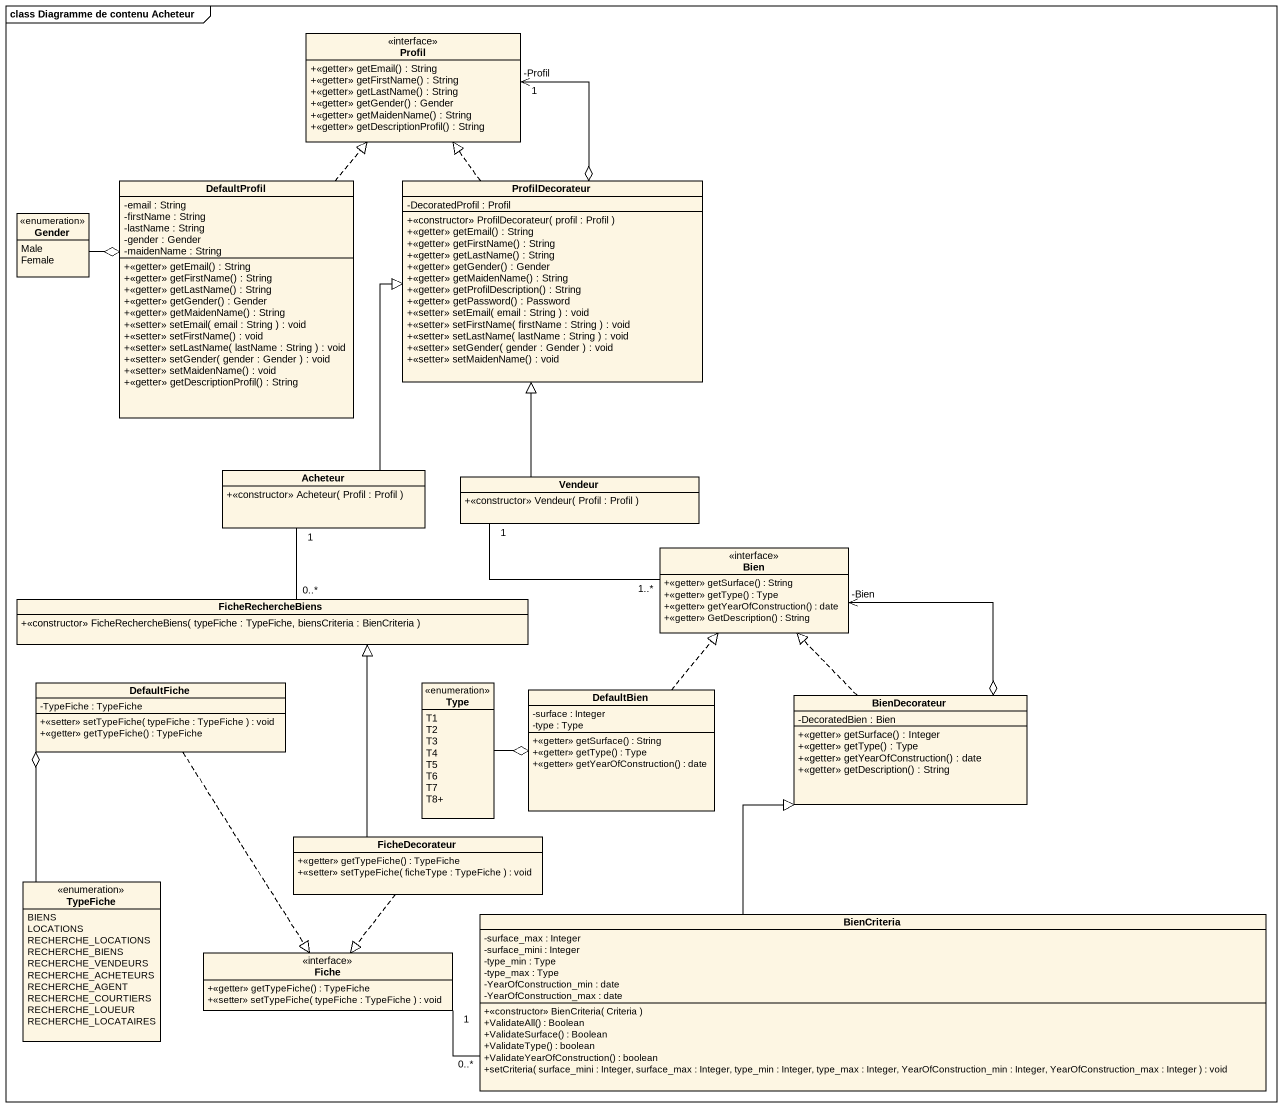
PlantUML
@startuml
mainframe class Diagramme de contenu Acheteur
hide circle
hide empty members
skinparam classAttributeIconSize 0
interface Profil {
  +<<getter>> getEmail() : String
  +<<getter>> getFirstName() : String
  +<<getter>> getLastName() : String
  +<<getter>> getGender() : Gender
  +<<getter>> getMaidenName() : String
  +<<getter>> getDescriptionProfil() : String
}
class DefaultProfil {
  -email : String
  -firstName : String
  -lastName : String
  -gender : Gender
  -maidenName : String
  +<<getter>> getEmail() : String
  +<<getter>> getFirstName() : String
  +<<getter>> getLastName() : String
  +<<getter>> getGender() : Gender
  +<<getter>> getMaidenName() : String
  +<<setter>> setEmail( email : String ) : void
  +<<setter>> setFirstName() : void
  +<<setter>> setLastName( lastName : String ) : void
  +<<setter>> setGender( gender : Gender ) : void
  +<<setter>> setMaidenName() : void
  +<<getter>> getDescriptionProfil() : String
}
class ProfilDecorateur {
  -DecoratedProfil : Profil
  +<<constructor>> ProfilDecorateur( profil : Profil )
  +<<getter>> getEmail() : String
  +<<getter>> getFirstName() : String
  +<<getter>> getLastName() : String
  +<<getter>> getGender() : Gender
  +<<getter>> getMaidenName() : String
  +<<getter>> getProfilDescription() : String
  +<<getter>> getPassword() : Password
  +<<setter>> setEmail( email : String ) : void
  +<<setter>> setFirstName( firstName : String ) : void
  +<<setter>> setLastName( lastName : String ) : void
  +<<setter>> setGender( gender : Gender ) : void
  +<<setter>> setMaidenName() : void
}
enum Gender {
  Male
  Female
}
class Acheteur {
  +<<constructor>> Acheteur( Profil : Profil )
}
class Vendeur {
  +<<constructor>> Vendeur( Profil : Profil )
}
interface Bien {
  +<<getter>> getSurface() : String
  +<<getter>> getType() : Type
  +<<getter>> getYearOfConstruction() : date
  +<<getter>> GetDescription() : String
}
class FicheRechercheBiens {
  +<<constructor>> FicheRechercheBiens( typeFiche : TypeFiche, biensCriteria : BienCriteria )
}
class DefaultFiche {
  -TypeFiche : TypeFiche
  +<<setter>> setTypeFiche( typeFiche : TypeFiche ) : void
  +<<getter>> getTypeFiche() : TypeFiche
}
enum Type {
  T1
  T2
  T3
  T4
  T5
  T6
  T7
  T8+
}
class DefaultBien {
  -surface : Integer
  -type : Type
  +<<getter>> getSurface() : String
  +<<getter>> getType() : Type
  +<<getter>> getYearOfConstruction() : date
}
class BienDecorateur {
  -DecoratedBien : Bien
  +<<getter>> getSurface() : Integer
  +<<getter>> getType() : Type
  +<<getter>> getYearOfConstruction() : date
  +<<getter>> getDescription() : String
}
class FicheDecorateur {
  +<<getter>> getTypeFiche() : TypeFiche
  +<<setter>> setTypeFiche( ficheType : TypeFiche ) : void
}
enum TypeFiche {
  BIENS
  LOCATIONS
  RECHERCHE_LOCATIONS
  RECHERCHE_BIENS
  RECHERCHE_VENDEURS
  RECHERCHE_ACHETEURS
  RECHERCHE_AGENT
  RECHERCHE_COURTIERS
  RECHERCHE_LOUEUR
  RECHERCHE_LOCATAIRES
}
class BienCriteria {
  -surface_max : Integer
  -surface_mini : Integer
  -type_min : Type
  -type_max : Type
  -YearOfConstruction_min : date
  -YearOfConstruction_max : date
  +<<constructor>> BienCriteria( Criteria )
  +ValidateAll() : Boolean
  +ValidateSurface() : Boolean
  +ValidateType() : boolean
  +ValidateYearOfConstruction() : boolean
  +setCriteria( surface_mini : Integer, surface_max : Integer, type_min : Integer, type_max : Integer, YearOfConstruction_min : Integer, YearOfConstruction_max : Integer ) : void
}
interface Fiche {
  +<<getter>> getTypeFiche() : TypeFiche
  +<<setter>> setTypeFiche( typeFiche : TypeFiche ) : void
}
Profil "-Profil\n1" <--o ProfilDecorateur
DefaultProfil .up.|> Profil
DefaultProfil o-left- Gender
ProfilDecorateur .up.|> Profil
Acheteur -up-|> ProfilDecorateur
Vendeur -up-|> ProfilDecorateur
Bien "1..*" -left- "1" Vendeur
FicheRechercheBiens "0..*" -up- "1" Acheteur
DefaultFiche o-- TypeFiche
DefaultFiche ..|> Fiche
DefaultBien .up.|> Bien
DefaultBien o-left- Type
BienDecorateur .up.|> Bien
BienDecorateur o-up-> "-Bien" Bien
FicheDecorateur -up-|> FicheRechercheBiens
FicheDecorateur ..|> Fiche
BienCriteria -up-|> BienDecorateur
Fiche "1" -right- "0..*" BienCriteria
@enduml
